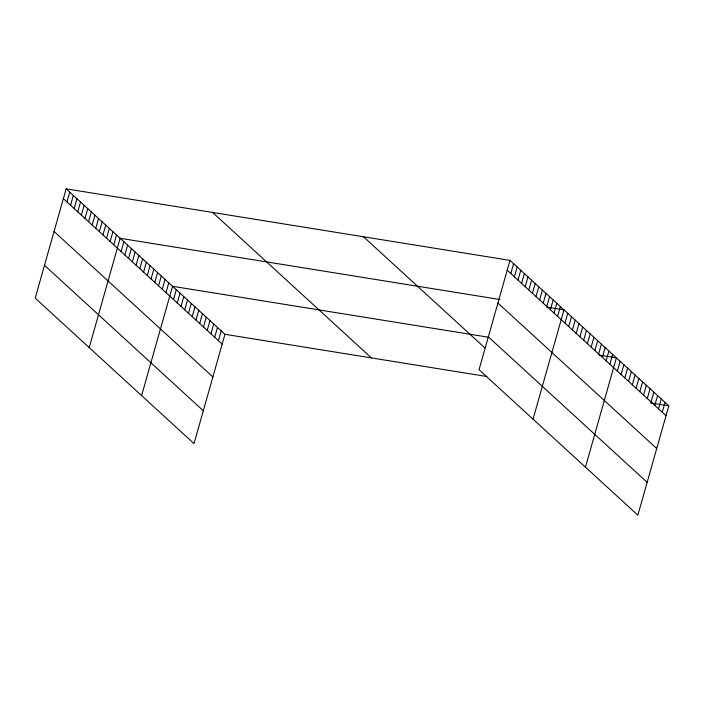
<?xml version="1.0" encoding="UTF-8"?>
<svg xmlns="http://www.w3.org/2000/svg" width="704" height="704" viewBox="0 0 704 704"><rect width="100%" height="100%" fill="white"/><g stroke="black" fill="none" stroke-linecap="round" stroke-linejoin="round"><path stroke-width="1.06" d="M66.132 188.83L35.2 298.144L194.014 443.608L224.954 334.294L66.132 188.83L509.986 260.392L668.8 405.856L637.868 515.17L479.046 369.706L509.986 260.392M66.959 201.934L69.731 192.122M70.558 205.234L73.33 195.422M74.158 208.534L76.93 198.722M77.757 211.834L80.529 202.022M81.356 215.125L84.128 205.313M84.955 218.425L87.736 208.613M88.554 221.725L91.335 211.913M92.154 225.016L94.934 215.204M95.753 228.316L98.534 218.504M99.352 231.616L102.133 221.804M102.951 234.907L105.732 225.095M106.55 238.207L109.331 228.395M110.158 241.507L112.93 231.695M113.758 244.798L116.53 234.986M89.197 347.6L120.129 238.286L499.902 299.517M121.097 251.53L123.878 241.718M124.846 254.954L127.618 245.142M128.586 258.386L131.358 248.574M132.326 261.818L135.106 252.006M136.074 265.241L138.846 255.429M139.814 268.673L142.595 258.861M143.563 272.105L146.335 262.293M147.303 275.528L150.075 265.716M151.043 278.96L153.824 269.148M154.792 282.383L157.564 272.571M158.532 285.815L161.313 276.003M162.281 289.247L165.053 279.435M166.021 292.67L168.793 282.858M141.61 395.604L172.542 286.29L488.233 337.19M173.51 299.534L176.282 289.722M177.25 302.958L180.03 293.146M180.998 306.39L183.77 296.578M184.738 309.822L187.51 300.01M188.478 313.245L191.259 303.433M192.227 316.677L194.999 306.865M195.967 320.109L198.748 310.297M199.716 323.532L202.488 313.72M203.456 326.964L206.237 317.152M207.196 330.387L209.977 320.575M210.945 333.819L213.717 324.007M214.685 337.251L217.466 327.439M218.434 340.674L221.206 330.862M510.805 273.504L513.586 263.692M514.404 276.795L517.185 266.983M518.003 280.095L520.784 270.283M521.602 283.395L524.383 273.583M525.202 286.686L527.982 276.874M528.81 289.986L531.582 280.174M532.409 293.286L535.181 283.474M536.008 296.578L538.78 286.766M539.607 299.878L542.379 290.066M543.206 303.178L545.978 293.366M546.806 306.469L549.578 296.657M550.405 309.769L553.177 299.957M554.004 313.069L556.785 303.257M557.603 316.36L560.384 306.548M533.051 419.162L563.983 309.848L546.691 307.058M564.951 323.092L567.723 313.28M568.691 326.515L571.463 316.703M572.431 329.947L575.212 320.135M576.18 333.379L578.952 323.567M579.92 336.802L582.701 326.99M583.669 340.234L586.441 330.422M587.409 343.666L590.19 333.854M591.149 347.09L593.93 337.278M594.898 350.522L597.67 340.71M598.638 353.954L601.418 344.142M602.386 357.377L605.158 347.565M606.126 360.809L608.907 350.997M609.866 364.232L612.647 354.42M585.455 467.166L616.387 357.852L599.095 355.062M617.355 371.096L620.136 361.284M621.104 374.519L623.876 364.707M624.844 377.951L627.625 368.139M628.584 381.383L631.365 371.571M632.333 384.806L635.105 374.994M636.073 388.238L638.854 378.426M639.822 391.67L642.594 381.858M643.562 395.094L646.342 385.282M647.302 398.526L650.082 388.714M651.05 401.958L653.822 392.146M654.79 405.381L657.571 395.569M658.539 408.813L661.311 399.001M662.279 412.236L665.06 402.424M224.954 334.294L486.825 376.517M650.487 402.908L668.8 405.856M507.206 270.204L666.019 415.668M497.913 303.037L656.735 448.501M488.338 336.873L647.161 482.337M363.51 236.773L484.898 347.952M212.599 212.441L371.422 357.914M63.36 198.642L222.174 344.106M54.067 231.475L212.881 376.939M44.493 265.311L203.306 410.775"/></g></svg>
